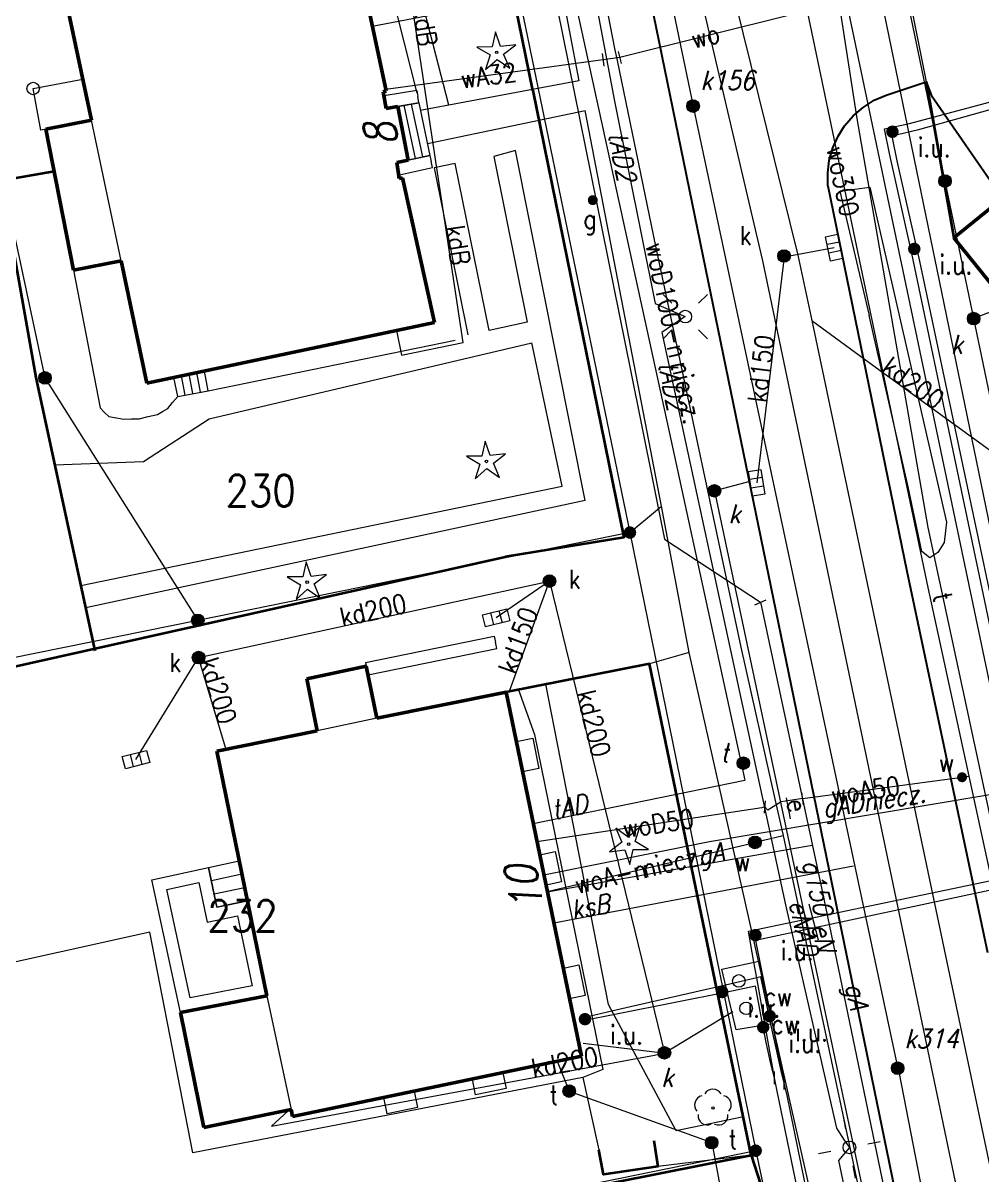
# Model space of a CAD drawing. Header units: metres. Extents: x 6548154 to 6548408, y 5572968 to 5573189.
# Drawn here: x 6548202.41 to 6548240.55, y 5573011.39 to 5573057.2 of the extents above; entities that cross this region are included whole.
import ezdxf
from ezdxf.enums import TextEntityAlignment as Align

# ---------------------------------------------------------------- set-up
doc = ezdxf.new("R2010")
doc.units = ezdxf.units.M
doc.header["$MEASUREMENT"] = 0
for name, color, linetype, lineweight in [('346-Wiata  taras odkryty na podporach - obrys', 7, 'Continuous', 15), ('346-Wiata słupy symb.', 7, 'Continuous', 15), ('BUIB - Inna budowla', 7, 'Continuous', 15), ('BUUD - Ściana oporowa - symbol', 7, 'Continuous', 15), ('EGBADR_O - Numer porządkowy', 7, 'Continuous', 15), ('EGBB01 - Budynek', 7, 'Continuous', 15), ('EGBC - Część budynku wyodrębniona ze względu na liczbę kondygnacji naziemnych', 7, 'Continuous', 15), ('EGBC - Część kondygnacji podziemnej budynku która nie zawiera się w obrysie części naziemnej', 7, 'Continuous', 15), ('EGBD - Działka ewidencyjna', 7, 'Continuous', 15), ('EGBD_O - Działka ewidencyjna', 7, 'Continuous', 15), ('EGBP04 - Punkt graniczny niestabilizowany dokładny', 7, 'Continuous', 15), ('EGBP04 - Punkt graniczny stabilizowany trwale dokładny', 7, 'Continuous', 15), ('EGBS - Schody', 7, 'Continuous', 15), ('EGBT - Taras', 7, 'Continuous', 15), ('KTCR - Chodnik', 7, 'Continuous', 15), ('KTJZ - Jezdnia', 7, 'Continuous', 15), ('KTKR - Krawężnik', 7, 'Continuous', 15), ('KTOK - Brama', 7, 'Continuous', 15), ('KTOK - Ogrodzenie trwałe', 7, 'Continuous', 15), ('OBOP01 - Drzewo iglaste', 7, 'Continuous', 15), ('OBOP02 - Drzewo liściaste', 7, 'Continuous', 15), ('SUBP02_C - Komora podziemna - przewód ciepłowniczy', 7, 'Continuous', 15), ('SUPC - Przewód ciepłowniczy', 7, 'Continuous', 15), ('SUPE - Przewód elektroenergetyczny', 7, 'Continuous', 15), ('SUPE_O - Przewód elektroenergetyczny - opis', 7, 'Continuous', 15), ('SUPG - Przewód gazowy', 7, 'Continuous', 15), ('SUPG_O - Przewód gazowy - opis', 7, 'Continuous', 15), ('SUPK - Przewód kanalizacyjny', 7, 'Continuous', 15), ('SUPK_O - Przewód kanalizacyjny - opis', 7, 'Continuous', 15), ('SUPT - Przewód telekomunikacyjny', 7, 'Continuous', 15), ('SUPT_O - Przewód telekomunikacyjny - opis', 7, 'Continuous', 15), ('SUPW - Przewód wodociągowy', 7, 'Continuous', 15), ('SUPW_O - Przewód wodociągowy - opis', 7, 'Continuous', 15), ('SUSM01 - Latarnia', 7, 'Continuous', 15), ('SUSM04_E - Słup', 7, 'Continuous', 15), ('SUUS05 - Kratka ściekowa', 7, 'Continuous', 15), ('SUUS15_C - Studzienka - przewód ciepłowniczy', 7, 'Continuous', 15), ('SUUS15_C - Studzienka okrągła - przewód ciepłowniczy', 7, 'Continuous', 15), ('SUUS22_K - Właz - opis', 7, 'Continuous', 15), ('SUUS22_K - Właz okrągły', 7, 'Continuous', 15), ('SUUS22_T - Właz - opis', 7, 'Continuous', 15), ('SUUS22_T - Właz okrągły', 7, 'Continuous', 15), ('SUUS22_W - Właz - opis', 7, 'Continuous', 15), ('SUUS22_W - Właz okrągły', 7, 'Continuous', 15), ('SUUS25_G - Zasuwa lub zawór', 7, 'Continuous', 15), ('SUUS25_G - Zasuwa lub zawór - opis', 7, 'Continuous', 15), ('SUUS25_W - Zasuwa lub zawór', 7, 'Continuous', 15), ('SUUS25_W - Zasuwa lub zawór - opis', 7, 'Continuous', 15), ('SUUS31 - Inne urządzenie techniczne - opis', 7, 'Continuous', 15), ('SUUS31 - Inne urządzenie techniczne - symbol', 7, 'Continuous', 15), ('SUXC - Punkt zmiany cech lub źródła danych o położeniu przewodu', 7, 'Continuous', 15), ('SUXG - Punkt zmiany cech lub źródła danych o położeniu przewodu', 7, 'Continuous', 15), ('SUXW - Punkt zmiany cech lub źródła danych o położeniu przewodu', 7, 'Continuous', 15)]:
    doc.layers.add(name, color=color, linetype=linetype, lineweight=lineweight)
doc.styles.get("Standard").update_dxf_attribs({"font": 'txt.shx', "width": 0.75})

# ---------------------------------------------------------------- blocks, each defined once
blk = doc.blocks.new('311')
at = {"color": 0, "linetype": 'Continuous', "lineweight": 15}
blk.add_circle((0, 0), 0.25, dxfattribs=at)
blk = doc.blocks.new('EGBP04_03')
at = {"layer": 'EGBP04 - Punkt graniczny niestabilizowany dokładny', "linetype": 'Continuous', "lineweight": 15}
h = blk.add_hatch(color=7, dxfattribs=at)
edge = h.paths.add_edge_path()
edge.add_arc((0, 0), 0.5, 0, 360)
h = blk.add_hatch(color=96, dxfattribs=at)
edge = h.paths.add_edge_path()
edge.add_arc((0, 0), 0.09, 0, 360)
blk = doc.blocks.new('EGBP04_02')
at = {"layer": 'EGBP04 - Punkt graniczny stabilizowany trwale dokładny', "linetype": 'Continuous', "lineweight": 18}
h = blk.add_hatch(color=7, dxfattribs=at)
edge = h.paths.add_edge_path()
edge.add_arc((0, 0), 0.5, 0, 360)
at = {"layer": 'EGBP04 - Punkt graniczny stabilizowany trwale dokładny', "color": 96, "linetype": 'Continuous', "lineweight": 18}
blk.add_circle((0, 0), 0.5, dxfattribs=at)
blk = doc.blocks.new('OBOP02_01')
at = {"layer": 'OBOP02 - Drzewo liściaste', "color": 96, "linetype": 'Continuous', "lineweight": 18}
blk.add_circle((0, 0), 0.1, dxfattribs=at)
for centre, start, end in [((-0.713292, 0.231763), 102.14713, 221.85287), ((0, 0.75), 30.14713, 149.85287), ((0.713292, 0.231763), 318.14713, 77.85287), ((-0.440839, -0.606763), 174.14713, 293.85287), ((0.440839, -0.606763), 246.14713, 5.85287)]:
    blk.add_arc(centre, 0.75, start, end, dxfattribs=at)
blk = doc.blocks.new('SUSM01')
at = {"layer": 'SUSM01 - Latarnia', "color": 7, "linetype": 'Continuous', "lineweight": 18}
for p, q in [((-1.767767, 1.767767), (-1.06066, 1.06066)), ((1.06066, 1.06066), (1.767767, 1.767767)), ((-1.767767, -1.767767), (-1.06066, -1.06066)), ((1.06066, -1.06066), (1.767767, -1.767767))]:
    blk.add_line(p, q, dxfattribs=at)
blk.add_circle((0, 0), 0.5, dxfattribs=at)
blk = doc.blocks.new('SUSM04_E')
at = {"layer": 'SUSM04_E - Słup', "color": 7, "linetype": 'Continuous', "lineweight": 18}
blk.add_circle((0, 0), 0.5, dxfattribs=at)
blk = doc.blocks.new('OBOP01_01')
at = {"layer": 'OBOP01 - Drzewo iglaste', "color": 96, "linetype": 'Continuous', "lineweight": 18, "flags": 128}
blk.add_lwpolyline([(0.884136, 1.380501), (-0.030797, 0.563971), (-1.031722, 1.272469), (-0.550182, 0.144665), (-1.525693, -0.598437), (-0.307362, -0.458824), (0.088436, -1.619499), (0.354882, -0.422491), (1.581168, -0.415753), (0.525277, 0.207879), (0.884136, 1.380501)], close=True, dxfattribs=at)
at = {"layer": 'OBOP01 - Drzewo iglaste', "color": 96, "linetype": 'Continuous', "lineweight": 18}
blk.add_circle((0, 0), 0.1, dxfattribs=at)
blk = doc.blocks.new('SUUS05')
at = {"layer": 'SUUS05 - Kratka ściekowa', "color": 7, "linetype": 'Continuous', "lineweight": 18, "flags": 128}
blk.add_lwpolyline([(1, 0.5), (1, -0.5), (-1, -0.5), (-1, 0.5), (1, 0.5)], close=True, dxfattribs=at)
for points in [[(-0.35, 0.5), (-0.35, -0.5)], [(0.35, 0.5), (0.35, -0.5)]]:
    blk.add_lwpolyline(points, dxfattribs=at)
blk = doc.blocks.new('SUUS22_01')
at = {"layer": 'SUUS22_K - Właz okrągły', "linetype": 'Continuous', "lineweight": 18}
h = blk.add_hatch(color=7, dxfattribs=at)
edge = h.paths.add_edge_path()
edge.add_arc((0, 0), 0.5, 0, 360)
at = {"layer": 'SUUS22_K - Właz okrągły', "color": 7, "linetype": 'Continuous', "lineweight": 18}
blk.add_circle((0, 0), 0.5, dxfattribs=at)
blk = doc.blocks.new('SUUS22_01_1')
at = {"layer": 'SUUS22_W - Właz okrągły', "linetype": 'Continuous', "lineweight": 18}
h = blk.add_hatch(color=7, dxfattribs=at)
edge = h.paths.add_edge_path()
edge.add_arc((0, 0), 0.5, 0, 360)
at = {"layer": 'SUUS22_W - Właz okrągły', "color": 7, "linetype": 'Continuous', "lineweight": 18}
blk.add_circle((0, 0), 0.5, dxfattribs=at)
blk = doc.blocks.new('SUUS25')
at = {"layer": 'SUUS25_W - Zasuwa lub zawór', "linetype": 'Continuous', "lineweight": 15}
h = blk.add_hatch(color=7, dxfattribs=at)
edge = h.paths.add_edge_path()
edge.add_arc((0, 0), 0.4, 0, 360)
blk = doc.blocks.new('SUXX_01_1')
at = {"layer": 'SUXG - Punkt zmiany cech lub źródła danych o położeniu przewodu', "color": 7, "linetype": 'Continuous', "lineweight": 18}
blk.add_line((0, -0.5), (0, 0.5), dxfattribs=at)
blk = doc.blocks.new('SUXX_01_2')
at = {"layer": 'SUXW - Punkt zmiany cech lub źródła danych o położeniu przewodu', "color": 7, "linetype": 'Continuous', "lineweight": 18}
blk.add_line((0, -0.5), (0, 0.5), dxfattribs=at)
blk = doc.blocks.new('SUXX_01_3')
at = {"layer": 'SUXC - Punkt zmiany cech lub źródła danych o położeniu przewodu', "color": 7, "linetype": 'Continuous', "lineweight": 18}
blk.add_line((0, -0.5), (0, 0.5), dxfattribs=at)
blk = doc.blocks.new('SUUS25_1')
at = {"layer": 'SUUS25_G - Zasuwa lub zawór', "linetype": 'Continuous', "lineweight": 15}
h = blk.add_hatch(color=7, dxfattribs=at)
edge = h.paths.add_edge_path()
edge.add_arc((0, 0), 0.4, 0, 360)
blk = doc.blocks.new('SUUS22_01_2')
at = {"layer": 'SUUS22_T - Właz okrągły', "linetype": 'Continuous', "lineweight": 18}
h = blk.add_hatch(color=7, dxfattribs=at)
edge = h.paths.add_edge_path()
edge.add_arc((0, 0), 0.5, 0, 360)
at = {"layer": 'SUUS22_T - Właz okrągły', "color": 7, "linetype": 'Continuous', "lineweight": 18}
blk.add_circle((0, 0), 0.5, dxfattribs=at)
blk = doc.blocks.new('SUUS15_02')
at = {"layer": 'SUUS15_C - Studzienka okrągła - przewód ciepłowniczy', "color": 212, "linetype": 'Continuous', "lineweight": 18}
blk.add_circle((0, 0), 0.5, dxfattribs=at)
blk = doc.blocks.new('SUUS31')
at = {"layer": 'SUUS31 - Inne urządzenie techniczne - symbol', "linetype": 'Continuous', "lineweight": 15}
h = blk.add_hatch(color=7, dxfattribs=at)
edge = h.paths.add_edge_path()
edge.add_arc((0, 0), 0.5, 0, 360)

msp = doc.modelspace()

# ---------------------------------------------------------------- linework, layer by layer
at = {"layer": '346-Wiata  taras odkryty na podporach - obrys', "color": 7, "linetype": 'Continuous', "lineweight": 18, "flags": 128}
msp.add_lwpolyline([(6548205.13, 5573053.34), (6548203.12, 5573052.94), (6548202.81, 5573054.6), (6548204.79, 5573054.97), (6548205.13, 5573053.34)], close=True, dxfattribs=at)
at = {"layer": 'BUIB - Inna budowla', "color": 7, "linetype": 'Continuous', "lineweight": 18, "flags": 128}
for points in [[(6548222.03, 5573028.63), (6548222.68, 5573028.77), (6548222.93, 5573027.56), (6548222.28, 5573027.42), (6548222.03, 5573028.63)], [(6548222.96, 5573024.13), (6548223.58, 5573024.26), (6548223.83, 5573023.05), (6548223.21, 5573022.92), (6548222.96, 5573024.13)], [(6548223.9, 5573019.62), (6548224.52, 5573019.75), (6548224.77, 5573018.53), (6548224.15, 5573018.4), (6548223.9, 5573019.62)], [(6548221.49, 5573015.46), (6548221.62, 5573014.83), (6548220.41, 5573014.58), (6548220.28, 5573015.21), (6548221.49, 5573015.46)], [(6548217.97, 5573014.73), (6548218.1, 5573014.08), (6548216.89, 5573013.83), (6548216.76, 5573014.48), (6548217.97, 5573014.73)]]:
    msp.add_lwpolyline(points, close=True, dxfattribs=at)
at = {"layer": 'BUUD - Ściana oporowa - symbol', "color": 0, "lineweight": 18}
for p, q in [((6548218.067, 5573054.523), (6548216.767, 5573054.303)), ((6548218.067, 5573054.523), (6548218.108, 5573054.276)), ((6548216.767, 5573054.303), (6548216.808, 5573054.056)), ((6548218.698, 5573051.452), (6548218.644, 5573051.696)), ((6548217.388, 5573051.162), (6548217.334, 5573051.406)), ((6548217.388, 5573051.162), (6548218.698, 5573051.452)), ((6548221.25, 5573032.335), (6548221.2, 5573032.58)), ((6548216.13, 5573031.285), (6548221.25, 5573032.335)), ((6548216.13, 5573031.285), (6548216.08, 5573031.53))]:
    msp.add_line(p, q, dxfattribs=at)
at = {"layer": 'BUUD - Ściana oporowa - symbol', "color": 0, "linetype": 'Continuous', "lineweight": 18}
for p, q in [((6548216.85, 5573053.81), (6548216.808, 5573054.056)), ((6548218.15, 5573054.03), (6548216.85, 5573053.81)), ((6548218.15, 5573054.03), (6548218.108, 5573054.276)), ((6548217.28, 5573051.65), (6548218.59, 5573051.94)), ((6548217.28, 5573051.65), (6548217.334, 5573051.406)), ((6548218.59, 5573051.94), (6548218.644, 5573051.696)), ((6548216.03, 5573031.775), (6548221.15, 5573032.825)), ((6548221.15, 5573032.825), (6548221.2, 5573032.58)), ((6548216.03, 5573031.775), (6548216.08, 5573031.53))]:
    msp.add_line(p, q, dxfattribs=at)
at = {"layer": 'EGBB01 - Budynek', "color": 7, "linetype": 'Continuous', "lineweight": 50, "flags": 128}
for points in [[(6548215.63, 5573060.25), (6548216.85, 5573054.5)], [(6548205.13, 5573053.34), (6548204.18, 5573057.84)], [(6548249.84, 5573057.09), (6548239.43, 5573048.66)], [(6548216.85, 5573054.5), (6548216.73, 5573054.47)], [(6548216.73, 5573054.47), (6548216.85, 5573053.81)], [(6548216.85, 5573053.81), (6548217.31, 5573053.89)], [(6548217.31, 5573053.89), (6548217.73, 5573051.75)], [(6548203.32, 5573052.98), (6548205.13, 5573053.34)], [(6548204.41, 5573047.38), (6548203.32, 5573052.98)], [(6548217.73, 5573051.75), (6548217.28, 5573051.65)], [(6548217.28, 5573051.65), (6548217.37, 5573051.02)], [(6548217.37, 5573051.02), (6548217.5, 5573051.05)], [(6548217.5, 5573051.05), (6548218.78, 5573045.29)], [(6548239.43, 5573048.66), (6548245.44, 5573041.23)], [(6548206.31, 5573047.74), (6548204.41, 5573047.38)], [(6548207.33, 5573042.88), (6548206.31, 5573047.74)], [(6548218.78, 5573045.29), (6548207.33, 5573042.88)], [(6548213.69, 5573031.13), (6548216.05, 5573031.63)], [(6548216.05, 5573031.63), (6548216.48, 5573029.56)], [(6548214.11, 5573029.06), (6548213.69, 5573031.13)], [(6548216.48, 5573029.56), (6548221.62, 5573030.59)], [(6548221.62, 5573030.59), (6548224.62, 5573016.12)], [(6548210.11, 5573028.25), (6548214.11, 5573029.06)], [(6548212.11, 5573018.52), (6548210.11, 5573028.25)], [(6548208.67, 5573017.86), (6548212.11, 5573018.52)], [(6548209.6, 5573013.28), (6548208.67, 5573017.86)], [(6548224.62, 5573016.12), (6548213.13, 5573013.72)], [(6548213.07, 5573014), (6548209.6, 5573013.28)], [(6548213.13, 5573013.72), (6548213.07, 5573014)]]:
    msp.add_lwpolyline(points, dxfattribs=at)
at = {"layer": 'EGBC - Część budynku wyodrębniona ze względu na liczbę kondygnacji naziemnych', "color": 7, "linetype": 'Continuous', "lineweight": 18, "flags": 128}
msp.add_lwpolyline([(6548206.31, 5573047.74), (6548205.13, 5573053.34)], dxfattribs=at)
at = {"layer": 'EGBC - Część kondygnacji podziemnej budynku która nie zawiera się w obrysie części naziemnej', "color": 7, "linetype": 'Continuous', "lineweight": 18, "flags": 128}
for points in [[(6548216.48, 5573029.56), (6548214.11, 5573029.06), (6548213.69, 5573031.13), (6548216.05, 5573031.63), (6548216.48, 5573029.56)], [(6548213.07, 5573014), (6548209.6, 5573013.28), (6548208.67, 5573017.86), (6548212.11, 5573018.52), (6548213.07, 5573014)]]:
    msp.add_lwpolyline(points, close=True, dxfattribs=at)
at = {"layer": 'EGBD - Działka ewidencyjna', "color": 96, "linetype": 'Continuous', "lineweight": 18, "flags": 128}
for points in [[(6548232.98, 5573080.27), (6548239.08, 5573050.92)], [(6548220.48, 5573066.28), (6548226.55, 5573036.94)], [(6548201.36, 5573051.97), (6548203.28, 5573043.09)], [(6548239.08, 5573050.92), (6548240.22, 5573045.45)], [(6548241.43, 5573045.92), (6548240.22, 5573045.45)], [(6548240.22, 5573045.45), (6548244.83, 5573023.35)], [(6548203.28, 5573043.09), (6548209.36, 5573033.45)], [(6548226.55, 5573036.94), (6548209.36, 5573033.45)], [(6548226.55, 5573036.94), (6548231.55, 5573012.36)], [(6548209.36, 5573033.45), (6548191.27, 5573029.78)], [(6548231.55, 5573012.36), (6548209.64, 5573007.89)], [(6548231.55, 5573012.36), (6548236.882, 5572987.007)]]:
    msp.add_lwpolyline(points, dxfattribs=at)
at = {"layer": 'EGBS - Schody', "color": 7, "linetype": 'Continuous', "lineweight": 18}
for p, q in [((6548217.31, 5573053.89), (6548218.15, 5573054.03)), ((6548217.56, 5573053.93), (6548218.01, 5573051.81)), ((6548217.85, 5573053.98), (6548218.3, 5573051.88)), ((6548218.15, 5573054.03), (6548218.59, 5573051.94)), ((6548218.59, 5573051.94), (6548217.73, 5573051.75)), ((6548206.3, 5573047.74), (6548204.41, 5573047.38)), ((6548207.33, 5573042.88), (6548206.3, 5573047.74)), ((6548204.41, 5573047.38), (6548205.48, 5573041.9)), ((6548209.62, 5573043.36), (6548207.33, 5573042.88)), ((6548208.56, 5573042.35), (6548208.41, 5573043.11)), ((6548208.86, 5573042.4), (6548208.71, 5573043.17)), ((6548209.16, 5573042.47), (6548209.01, 5573043.24)), ((6548209.47, 5573042.52), (6548209.32, 5573043.3)), ((6548209.77, 5573042.58), (6548209.62, 5573043.36)), ((6548208.56, 5573042.35), (6548209.77, 5573042.58)), ((6548208.16, 5573041.87), (6548208.35, 5573042.11)), ((6548208.35, 5573042.11), (6548208.56, 5573042.35)), ((6548205.48, 5573041.9), (6548205.65, 5573041.72)), ((6548205.65, 5573041.72), (6548205.82, 5573041.55)), ((6548207.39, 5573041.55), (6548207.76, 5573041.64)), ((6548207.76, 5573041.64), (6548207.96, 5573041.76)), ((6548207.96, 5573041.76), (6548208.16, 5573041.87)), ((6548205.82, 5573041.55), (6548206.12, 5573041.5)), ((6548206.12, 5573041.5), (6548206.42, 5573041.45)), ((6548206.42, 5573041.45), (6548206.72, 5573041.46)), ((6548206.72, 5573041.46), (6548207.02, 5573041.46)), ((6548207.02, 5573041.46), (6548207.39, 5573041.55)), ((6548209.79, 5573023.62), (6548211.01, 5573023.89)), ((6548211.01, 5573023.89), (6548211.33, 5573022.29)), ((6548210.12, 5573022.04), (6548209.79, 5573023.62)), ((6548209.9, 5573023.11), (6548211.11, 5573023.37)), ((6548210.01, 5573022.57), (6548211.22, 5573022.83)), ((6548211.33, 5573022.29), (6548210.12, 5573022.04))]:
    msp.add_line(p, q, dxfattribs=at)
at = {"layer": 'EGBT - Taras', "color": 0, "lineweight": 18}
for p, q in [((6548207.53, 5573023.13), (6548209.79, 5573023.62)), ((6548209.79, 5573023.62), (6548210.12, 5573022.04)), ((6548208.67, 5573017.86), (6548207.53, 5573023.13)), ((6548208.124, 5573022.747), (6548209.404, 5573023.025)), ((6548209.404, 5573023.025), (6548209.733, 5573021.449)), ((6548209.055, 5573018.443), (6548208.124, 5573022.747)), ((6548210.12, 5573022.04), (6548211.33, 5573022.29)), ((6548211.33, 5573022.29), (6548212.11, 5573018.52)), ((6548209.733, 5573021.449), (6548210.942, 5573021.699)), ((6548210.942, 5573021.699), (6548211.518, 5573018.915)), ((6548211.518, 5573018.915), (6548209.055, 5573018.443)), ((6548212.11, 5573018.52), (6548208.67, 5573017.86))]:
    msp.add_line(p, q, dxfattribs=at)
at = {"layer": 'KTCR - Chodnik', "color": 7, "linetype": 'Continuous', "lineweight": 18, "flags": 128}
for points in [[(6548221.02, 5573062.72), (6548222.98, 5573062.98), (6548224.52, 5573054.9)], [(6548219.34, 5573053.93), (6548217.6, 5573060.72), (6548216.54, 5573060.45), (6548218.07, 5573054.42)], [(6548224.52, 5573054.9), (6548219.34, 5573053.93), (6548218.21, 5573053.72)], [(6548218.49, 5573052.41), (6548219.51, 5573052.62), (6548224.77, 5573053.73)], [(6548226.3, 5573036.75), (6548227.81, 5573037.99), (6548224.77, 5573053.73)], [(6548234.9, 5573050.52), (6548236.09, 5573050.68), (6548239.14, 5573037.36), (6548239.05, 5573036.55), (6548238.79, 5573036.15), (6548238.48, 5573035.93), (6548238.16, 5573036.19), (6548237.61, 5573038.76), (6548236.06, 5573045.57)], [(6548234.9, 5573050.52), (6548236.06, 5573045.57)], [(6548203.66, 5573039.64), (6548207.2, 5573039.76), (6548209.81, 5573041.46), (6548222.64, 5573044.48)], [(6548209.77, 5573042.58), (6548219.6, 5573044.59)], [(6548204.71, 5573034.83), (6548223.85, 5573038.78)], [(6548224.77, 5573038.22), (6548204.9, 5573033.95)], [(6548233.65, 5573011.06), (6548228.9, 5573032.17), (6548227.33, 5573031.72)]]:
    msp.add_lwpolyline(points, dxfattribs=at)
at = {"layer": 'KTJZ - Jezdnia', "color": 7, "linetype": 'Continuous', "lineweight": 18, "flags": 128}
for points in [[(6548237.54, 5573058.86), (6548238.33, 5573054.87), (6548239.43, 5573048.66), (6548280.59, 5573082.37)], [(6548224.77, 5573038.22), (6548221.99, 5573052.14), (6548221.13, 5573051.9), (6548222.46, 5573045.31), (6548220.95, 5573044.97), (6548219.59, 5573051.62), (6548218.76, 5573051.45), (6548220.1, 5573044.8)], [(6548223.85, 5573038.78), (6548222.64, 5573044.48)], [(6548228.9, 5573032.17), (6548227.81, 5573037.99)], [(6548222.12, 5573030.69), (6548222.75, 5573028.91), (6548225.47, 5573015.59), (6548224.68, 5573015.27), (6548225.31, 5573012.39)], [(6548231.06, 5573013.7), (6548228.39, 5573013.15), (6548225.7, 5573018.17), (6548223.2, 5573030.91)], [(6548224.68, 5573015.27), (6548209.16, 5573012.28), (6548207.45, 5573021.05), (6548196.5, 5573018.62), (6548195.28, 5573024.42), (6548193.79, 5573024.1), (6548192.68, 5573029.37)], [(6548231.37, 5573012.18), (6548227.66, 5573011.73)]]:
    msp.add_lwpolyline(points, dxfattribs=at)
at = {"layer": 'KTKR - Krawężnik', "color": 7, "linetype": 'Continuous', "lineweight": 25, "flags": 128}
for points in [[(6548209.801, 5573144.595), (6548212.23, 5573132.49), (6548213.21, 5573127.64), (6548215.7, 5573115.35), (6548217.46, 5573105.8), (6548223.02, 5573079.32), (6548229.56, 5573047.43), (6548235.45, 5573018.72), (6548241.592, 5572988.841)], [(6548234.42, 5573050.73), (6548234.42, 5573051.24), (6548234.48, 5573051.74), (6548234.62, 5573052.24), (6548234.83, 5573052.7), (6548235.09, 5573053.12), (6548235.43, 5573053.51), (6548235.82, 5573053.85), (6548236.26, 5573054.13), (6548236.74, 5573054.33), (6548238.33, 5573054.87), (6548238.54, 5573054.31)], [(6548241.37, 5573050.22), (6548238.54, 5573054.31)], [(6548234.42, 5573050.73), (6548237.56, 5573035.4), (6548240.77, 5573020.24)]]:
    msp.add_lwpolyline(points, dxfattribs=at)
at = {"layer": 'KTOK - Brama', "color": 7, "linetype": 'Continuous', "lineweight": 18, "flags": 128}
msp.add_lwpolyline([(6548237.54, 5573058.86), (6548238.33, 5573054.87)], dxfattribs=at)
at = {"layer": 'KTOK - Ogrodzenie trwałe', "color": 7, "linetype": 'Continuous', "lineweight": 35, "flags": 128}
for points in [[(6548222.68, 5573054.52), (6548221.02, 5573062.72), (6548220.46, 5573065.46)], [(6548238.33, 5573054.87), (6548239.43, 5573048.66)], [(6548222.68, 5573054.52), (6548226.3, 5573036.75), (6548221.58, 5573035.97)], [(6548201.38, 5573051.75), (6548202.92, 5573043.11)], [(6548201.52, 5573050.94), (6548203.65, 5573051.31)], [(6548202.92, 5573043.11), (6548205.26, 5573032.24)], [(6548190.49, 5573029.03), (6548221.58, 5573035.97)], [(6548231.37, 5573012.18), (6548227.33, 5573031.72), (6548221.62, 5573030.59)], [(6548227.5, 5573012.77), (6548227.66, 5573011.73), (6548225.5, 5573011.41), (6548225.31, 5573012.39)], [(6548205.73, 5573007.09), (6548231.37, 5573012.18)], [(6548231.37, 5573012.18), (6548231.87, 5573010.62)]]:
    msp.add_lwpolyline(points, dxfattribs=at)
at = {"layer": 'SUBP02_C - Komora podziemna - przewód ciepłowniczy', "color": 212, "linetype": 'Continuous', "lineweight": 18, "flags": 128}
msp.add_lwpolyline([(6548231.67, 5573019.9), (6548232.21, 5573017.4), (6548230.77, 5573017.16), (6548230.2, 5573019.58), (6548231.67, 5573019.9)], close=True, dxfattribs=at)
at = {"layer": 'SUPC - Przewód ciepłowniczy', "color": 212, "linetype": 'Continuous', "lineweight": 18, "flags": 128}
for points in [[(6548231.48, 5573019.86), (6548231.26, 5573021.09), (6548241.49, 5573023.23), (6548242.09, 5573023.39), (6548242.91, 5573023.56), (6548239.52, 5573039.63), (6548237.76, 5573048.04), (6548236.87, 5573052.02), (6548236.68, 5573052.99), (6548237.67, 5573053.21), (6548241.49, 5573054.23), (6548242.42, 5573054.56), (6548242.15, 5573055.52), (6548240.05, 5573063.83)], [(6548240.38, 5573063.59), (6548242.47, 5573055.27), (6548242.73, 5573054.33), (6548241.77, 5573054), (6548237.97, 5573052.94), (6548236.97, 5573052.7), (6548237.16, 5573051.72), (6548238.07, 5573047.73), (6548239.78, 5573039.65), (6548243.25, 5573023.26), (6548242.41, 5573023.07), (6548241.95, 5573022.95), (6548231.54, 5573020.72), (6548232.69, 5573015.04)], [(6548231.93, 5573017.35), (6548231.59, 5573019.23), (6548231.48, 5573019.86)], [(6548231.93, 5573017.35), (6548231.59, 5573019.23), (6548231.48, 5573019.86)], [(6548232.09, 5573017.72), (6548231.76, 5573019.27), (6548231.59, 5573019.23), (6548230.35, 5573018.94)], [(6548232.09, 5573017.72), (6548231.76, 5573019.27), (6548231.59, 5573019.23), (6548230.35, 5573018.94)], [(6548230.35, 5573018.94), (6548226.11, 5573017.97), (6548224.53, 5573017.6), (6548224.51, 5573017.59)], [(6548230.41, 5573018.67), (6548226.14, 5573017.81), (6548224.54, 5573017.5)], [(6548231.84, 5573017.34), (6548231.54, 5573018.9), (6548230.41, 5573018.67)], [(6548231.84, 5573017.34), (6548231.54, 5573018.9), (6548230.41, 5573018.67)], [(6548231.85, 5573017.28), (6548231.84, 5573017.34)], [(6548232.3, 5573015.26), (6548231.93, 5573017.35)], [(6548232.15, 5573017.39), (6548232.09, 5573017.72)], [(6548232.15, 5573017.39), (6548232.09, 5573017.72)], [(6548238.33, 5572987.571), (6548236.76, 5572995.18), (6548232.8, 5573014.55), (6548232.69, 5573015.04), (6548232.56, 5573015.54), (6548232.23, 5573017.03), (6548232.15, 5573017.39)], [(6548238.044, 5572987.46), (6548236.46, 5572995.11), (6548232.41, 5573014.73), (6548232.3, 5573015.26), (6548232.17, 5573015.76), (6548231.97, 5573016.66), (6548231.85, 5573017.28)]]:
    msp.add_lwpolyline(points, dxfattribs=at)
at = {"layer": 'SUPE - Przewód elektroenergetyczny', "color": 1, "linetype": 'Continuous', "lineweight": 18, "flags": 128}
for points in [[(6548224.52, 5573061.62), (6548225.94, 5573054.09), (6548227.55, 5573046.05), (6548228.43, 5573045.67), (6548228.75, 5573045.53), (6548228.46, 5573045.33), (6548227.82, 5573044.89), (6548232.74, 5573022.14), (6548234.76, 5573013.25), (6548235.07, 5573012.78), (6548235.28, 5573012.49), (6548235.06, 5573012.22), (6548234.85, 5573011.97), (6548238.28, 5572995.63), (6548239.883, 5572988.176)], [(6548232.76, 5573026.39), (6548232.92, 5573025.56)], [(6548233.41, 5573022.07), (6548233.74, 5573020.78)]]:
    msp.add_lwpolyline(points, dxfattribs=at)
at = {"layer": 'SUPG - Przewód gazowy', "color": 52, "linetype": 'Continuous', "lineweight": 18, "flags": 128}
for points in [[(6548250.18, 5572992.184), (6548249.95, 5572993.28), (6548247.13, 5573006.38), (6548243, 5573026.87), (6548235.48, 5573063.37), (6548231.88, 5573080.58), (6548229.14, 5573093.7), (6548222.02, 5573126.56), (6548221.17, 5573130.45), (6548217.645, 5573147.421)], [(6548205.756, 5573143.138), (6548205.87, 5573142.55), (6548205.93, 5573142.2), (6548206, 5573141.86), (6548206.57, 5573138.8), (6548208.82, 5573127.82), (6548211.47, 5573114.86), (6548213.54, 5573104.39), (6548216.19, 5573091.52), (6548216.33, 5573090.84), (6548216.7, 5573089.04), (6548220.74, 5573071.06), (6548221.05, 5573070.18), (6548222.77, 5573062.21), (6548226.57, 5573043.4), (6548227.92, 5573036.68), (6548231.74, 5573034.17)], [(6548231.74, 5573034.17), (6548234.26, 5573022.38), (6548237.3, 5573007.75), (6548238.97, 5572999.61)], [(6548243, 5573026.87), (6548229.72, 5573024.64), (6548223.13, 5573023.32)], [(6548223.26, 5573022.66), (6548224.46, 5573022.87), (6548231.97, 5573024.19), (6548233.8, 5573024.51)], [(6548233.66, 5573022.18), (6548234.03, 5573020.74)]]:
    msp.add_lwpolyline(points, dxfattribs=at)
at = {"layer": 'SUPK - Przewód kanalizacyjny', "color": 36, "linetype": 'Continuous', "lineweight": 18, "flags": 128}
for points in [[(6548212.674, 5573145.63), (6548218.66, 5573116.79), (6548224.93, 5573086.31), (6548230.41, 5573059.35), (6548233.23, 5573047.97), (6548233.78, 5573045.37), (6548245.37, 5572990.312)], [(6548243.966, 5572989.765), (6548231.84, 5573047.74), (6548227.96, 5573064.27), (6548225.66, 5573075.08), (6548219.34, 5573106.15), (6548213.24, 5573135.95), (6548211.372, 5573145.161)], [(6548216.82, 5573112.57), (6548229.06, 5573053.9)], [(6548217.26, 5573044.97), (6548217.46, 5573043.99), (6548219.92, 5573044.5), (6548217.22, 5573062.34)], [(6548227.93, 5573059.29), (6548216.29, 5573057.07)], [(6548229.06, 5573053.9), (6548229.19, 5573053.26), (6548237.18, 5573015.75), (6548237.24, 5573015.49), (6548241.18, 5572995.25), (6548241.21, 5572995.09)], [(6548232.68, 5573047.9), (6548234.67, 5573048.27)], [(6548232.68, 5573047.9), (6548231.59, 5573038.92)], [(6548233.78, 5573045.37), (6548236.06, 5573043.71), (6548242.35, 5573039.14)], [(6548229.91, 5573038.6), (6548230.29, 5573038.71), (6548231.33, 5573038.99)], [(6548229.91, 5573038.6), (6548229.99, 5573038.22), (6548236.6, 5573007.09)], [(6548206.9, 5573027.91), (6548209.39, 5573031.97), (6548223.35, 5573035.01)], [(6548223.35, 5573035.01), (6548221.23, 5573033.55)], [(6548221.77, 5573030.68), (6548223.35, 5573035.01)], [(6548223.35, 5573035.01), (6548227.92, 5573016.25)], [(6548210.48, 5573028.36), (6548209.39, 5573031.97)], [(6548235.44, 5573023.67), (6548223.52, 5573021.41)], [(6548227.92, 5573016.25), (6548228.26, 5573016.45), (6548230.64, 5573017.89)], [(6548224.69, 5573016.64), (6548227.53, 5573016.29), (6548227.92, 5573016.25)], [(6548212.95, 5573013.94), (6548212.29, 5573013.33), (6548227.53, 5573016.16), (6548227.92, 5573016.25)]]:
    msp.add_lwpolyline(points, dxfattribs=at)
at = {"layer": 'SUPT - Przewód telekomunikacyjny', "color": 30, "linetype": 'Continuous', "lineweight": 18, "flags": 128}
for points in [[(6548227.82, 5573128.64), (6548231.41, 5573112.16), (6548236.77, 5573085.05), (6548238.39, 5573077.13), (6548239.89, 5573069.77), (6548240.58, 5573067.28), (6548236.83, 5573066.77), (6548233.31, 5573066.17), (6548234.57, 5573059.92), (6548235.57, 5573053.41), (6548238.4, 5573037.14), (6548245.82, 5573002.57), (6548246.44, 5573000.45)], [(6548214.12, 5573106.06), (6548214.29, 5573105.34), (6548217.4, 5573091.51), (6548222.79, 5573065.28), (6548228.18, 5573040.64), (6548231.12, 5573027.09)], [(6548222.7, 5573025.37), (6548231.12, 5573027.09)], [(6548223.66, 5573015.92), (6548224.13, 5573014.73), (6548229.8, 5573012.68), (6548230.96, 5573006.49), (6548233.8, 5572994.23), (6548233.87, 5572991.45), (6548234.994, 5572986.272)]]:
    msp.add_lwpolyline(points, dxfattribs=at)
at = {"layer": 'SUPW - Przewód wodociągowy', "color": 5, "linetype": 'Continuous', "lineweight": 18, "flags": 128}
for points in [[(6548217.207, 5573147.263), (6548221.14, 5573127.21), (6548225.23, 5573107.49), (6548225.46, 5573106.4), (6548227.21, 5573097.51), (6548229.85, 5573084.36), (6548234.24, 5573062.44), (6548241.03, 5573030.12), (6548244.01, 5573014.76), (6548248.709, 5572991.612)], [(6548247.435, 5572991.116), (6548246.92, 5572993.6), (6548244.3, 5573006.62), (6548242.25, 5573017.13), (6548238.41, 5573034.76), (6548233.61, 5573057.67), (6548233.5, 5573058.27), (6548232.59, 5573063.27), (6548227.38, 5573089.87), (6548223.35, 5573110.63), (6548220.21, 5573126.86), (6548217.63, 5573139.63), (6548217.42, 5573140.79)], [(6548223.99, 5573066.25), (6548225.94, 5573056.19), (6548225.99, 5573055.95)], [(6548233.07, 5573057.56), (6548226.15, 5573055.83)], [(6548226.15, 5573055.83), (6548225.49, 5573055.74)], [(6548225.99, 5573055.95), (6548226.04, 5573055.71), (6548227.57, 5573048.33), (6548230.96, 5573032.38), (6548232.33, 5573026.28), (6548232.65, 5573024.89), (6548234.77, 5573014.97), (6548236.62, 5573006.28), (6548239.59, 5572991.61), (6548240.317, 5572988.345)], [(6548225.49, 5573055.74), (6548225.29, 5573055.71), (6548216.84, 5573054.56)], [(6548233.42, 5573026.36), (6548239.76, 5573027.21), (6548240.05, 5573027.25)], [(6548231.92, 5573026.03), (6548231.8, 5573026), (6548222.85, 5573024.64)], [(6548233.42, 5573026.36), (6548232.56, 5573026.23), (6548232.03, 5573025.9), (6548231.92, 5573026.03)], [(6548223.26, 5573022.67), (6548231.18, 5573024.54), (6548231.52, 5573024.62), (6548231.86, 5573024.71), (6548232.65, 5573024.89)]]:
    msp.add_lwpolyline(points, dxfattribs=at)

# ---------------------------------------------------------------- block references
at = {"layer": '346-Wiata słupy symb.', "color": 7, "linetype": 'Continuous', "lineweight": 18}
msp.add_blockref('311', (6548202.81, 5573054.6), dxfattribs=at)
at = {"layer": 'EGBP04 - Punkt graniczny niestabilizowany dokładny', "color": 7, "linetype": 'Continuous', "lineweight": 15, "xscale": 0.5, "yscale": 0.5, "zscale": 0.5}
for p in [(6548226.55, 5573036.94), (6548231.55, 5573012.36)]:
    msp.add_blockref('EGBP04_03', p, dxfattribs=at)
at = {"layer": 'EGBP04 - Punkt graniczny stabilizowany trwale dokładny', "color": 96, "linetype": 'Continuous', "lineweight": 18, "xscale": 0.5, "yscale": 0.5, "zscale": 0.5}
for p in [(6548239.08, 5573050.92), (6548240.22, 5573045.45), (6548203.28, 5573043.09), (6548209.36, 5573033.45)]:
    msp.add_blockref('EGBP04_02', p, dxfattribs=at)
at = {"layer": 'OBOP01 - Drzewo iglaste', "color": 96, "linetype": 'Continuous', "lineweight": 18, "xscale": 0.5, "yscale": 0.5, "zscale": 0.5, "rotation": 180}
for p in [(6548221.25, 5573056.04), (6548220.84, 5573039.77), (6548213.71, 5573034.97)]:
    msp.add_blockref('OBOP01_01', p, dxfattribs=at)
at = {"layer": 'OBOP01 - Drzewo iglaste', "color": 96, "linetype": 'Continuous', "lineweight": 18, "xscale": 0.5, "yscale": 0.5, "zscale": 0.5}
msp.add_blockref('OBOP01_01', (6548226.5, 5573024.55), dxfattribs=at)
at = {"layer": 'OBOP02 - Drzewo liściaste', "color": 96, "linetype": 'Continuous', "lineweight": 18, "xscale": 0.5, "yscale": 0.5, "zscale": 0.5}
msp.add_blockref('OBOP02_01', (6548229.85, 5573014.06), dxfattribs=at)
at = {"layer": 'SUSM01 - Latarnia', "color": 7, "linetype": 'Continuous', "lineweight": 18, "xscale": 0.5, "yscale": 0.5, "zscale": 0.5}
msp.add_blockref('SUSM01', (6548228.75, 5573045.53), dxfattribs=at)
at = {"layer": 'SUSM01 - Latarnia', "color": 7, "linetype": 'Continuous', "lineweight": 18, "xscale": 0.5, "yscale": 0.5, "zscale": 0.5, "rotation": 56.121}
msp.add_blockref('SUSM01', (6548235.28, 5573012.49), dxfattribs=at)
at = {"layer": 'SUSM04_E - Słup', "color": 7, "linetype": 'Continuous', "lineweight": 18, "xscale": 0.5, "yscale": 0.5, "zscale": 0.5}
for p in [(6548228.75, 5573045.53), (6548235.28, 5573012.49)]:
    msp.add_blockref('SUSM04_E', p, dxfattribs=at)
at = {"layer": 'SUUS05 - Kratka ściekowa', "color": 7, "linetype": 'Continuous', "lineweight": 18, "xscale": 0.5, "yscale": 0.5, "zscale": 0.5}
for p, rotation in [((6548234.67, 5573048.27), 281.976), ((6548231.59, 5573038.92), 279.09), ((6548221.23, 5573033.55), 14.036), ((6548206.9, 5573027.91), 14.259)]:
    msp.add_blockref('SUUS05', p, dxfattribs=dict(at, rotation=rotation))
at = {"layer": 'SUUS15_C - Studzienka okrągła - przewód ciepłowniczy', "color": 212, "linetype": 'Continuous', "lineweight": 18, "xscale": 0.5, "yscale": 0.5, "zscale": 0.5}
for p in [(6548230.88, 5573019.11), (6548231.17, 5573018.02)]:
    msp.add_blockref('SUUS15_02', p, dxfattribs=at)
at = {"layer": 'SUUS22_K - Właz okrągły', "color": 7, "linetype": 'Continuous', "lineweight": 18, "xscale": 0.5, "yscale": 0.5, "zscale": 0.5}
for p, rotation in [((6548229.06, 5573053.9), 190.226), ((6548223.35, 5573035.01), 192.285), ((6548209.39, 5573031.97), 238.479)]:
    msp.add_blockref('SUUS22_01', p, dxfattribs=dict(at, rotation=rotation))
for p in [(6548232.68, 5573047.94), (6548229.91, 5573038.6), (6548227.92, 5573016.25), (6548237.2, 5573015.64)]:
    msp.add_blockref('SUUS22_01', p, dxfattribs=at)
at = {"layer": 'SUUS22_T - Właz okrągły', "color": 7, "linetype": 'Continuous', "lineweight": 18, "xscale": 0.5, "yscale": 0.5, "zscale": 0.5}
for p, rotation in [((6548231.06, 5573027.77), 280.942), ((6548224.13, 5573014.73), 291.73), ((6548229.8, 5573012.68), 340.122)]:
    msp.add_blockref('SUUS22_01_2', p, dxfattribs=dict(at, rotation=rotation))
at = {"layer": 'SUUS22_W - Właz okrągły', "color": 7, "linetype": 'Continuous', "lineweight": 18, "xscale": 0.5, "yscale": 0.5, "zscale": 0.5, "rotation": 12.569}
msp.add_blockref('SUUS22_01_1', (6548231.52, 5573024.62), dxfattribs=at)
at = {"layer": 'SUUS25_G - Zasuwa lub zawór', "color": 7, "linetype": 'Continuous', "lineweight": 15, "xscale": 0.5, "yscale": 0.5, "zscale": 0.5, "rotation": 12.265}
msp.add_blockref('SUUS25_1', (6548225.07, 5573050.16), dxfattribs=at)
at = {"layer": 'SUUS25_W - Zasuwa lub zawór', "color": 7, "linetype": 'Continuous', "lineweight": 15, "xscale": 0.5, "yscale": 0.5, "zscale": 0.5, "rotation": 7.636}
msp.add_blockref('SUUS25', (6548239.76, 5573027.21), dxfattribs=at)
at = {"layer": 'SUUS31 - Inne urządzenie techniczne - symbol', "color": 7, "linetype": 'Continuous', "lineweight": 15, "xscale": 0.5, "yscale": 0.5, "zscale": 0.5}
for p in [(6548236.99, 5573052.88), (6548237.86, 5573048.22), (6548231.54, 5573020.93), (6548230.22, 5573018.67), (6548224.76, 5573017.59), (6548232.11, 5573017.71), (6548231.85, 5573017.27)]:
    msp.add_blockref('SUUS31', p, dxfattribs=at)
at = {"layer": 'SUXC - Punkt zmiany cech lub źródła danych o położeniu przewodu', "color": 7, "linetype": 'Continuous', "lineweight": 18, "xscale": 0.5, "yscale": 0.5, "zscale": 0.5}
for p in [(6548232.3, 5573015.26), (6548232.69, 5573015.04)]:
    msp.add_blockref('SUXX_01_3', p, dxfattribs=at)
at = {"layer": 'SUXG - Punkt zmiany cech lub źródła danych o położeniu przewodu', "color": 7, "linetype": 'Continuous', "lineweight": 18, "xscale": 0.5, "yscale": 0.5, "zscale": 0.5, "rotation": 293.286}
msp.add_blockref('SUXX_01_1', (6548231.74, 5573034.17), dxfattribs=at)
at = {"layer": 'SUXW - Punkt zmiany cech lub źródła danych o położeniu przewodu', "color": 7, "linetype": 'Continuous', "lineweight": 18, "xscale": 0.5, "yscale": 0.5, "zscale": 0.5}
for p, rotation in [((6548225.49, 5573055.74), 7.765), ((6548226.15, 5573055.83), 14.036), ((6548233.42, 5573026.36), 7.636), ((6548231.92, 5573026.03), 354.694)]:
    msp.add_blockref('SUXX_01_2', p, dxfattribs=dict(at, rotation=rotation))

# ---------------------------------------------------------------- texts
at = {"layer": 'EGBADR_O - Numer porządkowy', "color": 7, "linetype": 'Continuous', "lineweight": 25, "oblique": 15, "width": 0.87}
for s, rotation, p in [('8', 101.104, (6548217.26, 5573052.87)), ('10', 101.711, (6548222.96, 5573022.9))]:
    msp.add_text(s, height=1.25, rotation=rotation, dxfattribs=at).set_placement(p, align=Align.CENTER)
at = {"layer": 'EGBD_O - Działka ewidencyjna', "color": 96, "linetype": 'Continuous', "lineweight": 25, "width": 0.87}
for s, p in [('230', (6548210.46, 5573037.98)), ('232', (6548209.74, 5573021.07))]:
    msp.add_text(s, height=1.25, dxfattribs=at).set_placement(p)
at = {"layer": 'SUPE_O - Przewód elektroenergetyczny - opis', "color": 1, "linetype": 'Continuous', "lineweight": 18, "width": 0.87}
msp.add_text('e', height=0.75, rotation=280.911, dxfattribs=at).set_placement((6548232.78, 5573026.27))
at = {"layer": 'SUPE_O - Przewód elektroenergetyczny - opis', "color": 1, "linetype": 'Continuous', "lineweight": 18, "oblique": 15, "width": 0.87}
for s, rotation, p in [('eNAD', 281.492, (6548233.61, 5573022.38)), ('eN', 283.513, (6548234.49, 5573021.47))]:
    msp.add_text(s, height=0.75, rotation=rotation, dxfattribs=at).set_placement(p, align=Align.TOP_LEFT)
at = {"layer": 'SUPG_O - Przewód gazowy - opis', "color": 52, "linetype": 'Continuous', "lineweight": 18, "oblique": 15, "width": 0.87}
for s, rotation, p in [('gADniecz.', 8.808, (6548234.15, 5573026.34)), ('g150', 283.571, (6548234.12, 5573024)), ('gA', 280.994, (6548235.85, 5573019.08))]:
    msp.add_text(s, height=0.75, rotation=rotation, dxfattribs=at).set_placement(p, align=Align.TOP_LEFT)
msp.add_text('gA', height=0.75, rotation=9.969, dxfattribs=at).set_placement((6548229.31, 5573023.72))
at = {"layer": 'SUPK_O - Przewód kanalizacyjny - opis', "color": 36, "linetype": 'Continuous', "lineweight": 18, "width": 0.87}
for s, rotation, p in [('kdB', 278.606, (6548217.91, 5573057.81)), ('kdB', 278.606, (6548219.22, 5573049.1)), ('kd150', 83.079, (6548231.97, 5573042.08)), ('kd200', 324, (6548236.52, 5573043.38)), ('kd200', 12.285, (6548215.1, 5573033.21)), ('kd150', 69.953, (6548221.99, 5573031.27)), ('kd200', 286.801, (6548209.43, 5573031.83)), ('kd200', 283.691, (6548224.43, 5573030.57))]:
    msp.add_text(s, height=0.75, rotation=rotation, dxfattribs=at).set_placement(p)
at = {"layer": 'SUPK_O - Przewód kanalizacyjny - opis', "color": 36, "linetype": 'Continuous', "lineweight": 18, "oblique": 15, "width": 0.87}
msp.add_text('ksB', height=0.75, rotation=10.746, dxfattribs=at).set_placement((6548224.27, 5573021.55))
at = {"layer": 'SUPK_O - Przewód kanalizacyjny - opis', "color": 36, "linetype": 'Continuous', "lineweight": 18, "width": 0.87}
msp.add_text('kd200', height=0.75, rotation=10.52, dxfattribs=at).set_placement((6548224.02, 5573015.51), align=Align.CENTER)
at = {"layer": 'SUPT_O - Przewód telekomunikacyjny - opis', "color": 30, "linetype": 'Continuous', "lineweight": 18, "oblique": 15, "width": 0.87}
for p in [(6548226.41, 5573052.95), (6548228.4, 5573043.82)]:
    msp.add_text('tAD2', height=0.75, rotation=281.61, dxfattribs=at).set_placement(p, align=Align.TOP_LEFT)
at = {"layer": 'SUPT_O - Przewód telekomunikacyjny - opis', "color": 30, "linetype": 'Continuous', "lineweight": 18, "width": 0.87}
msp.add_text('t', height=0.75, rotation=282.114, dxfattribs=at).set_placement((6548238.96, 5573034.54), align=Align.MIDDLE_LEFT)
at = {"layer": 'SUPT_O - Przewód telekomunikacyjny - opis', "color": 30, "linetype": 'Continuous', "lineweight": 18, "oblique": 15, "width": 0.87}
msp.add_text('tAD', height=0.75, rotation=11.563, dxfattribs=at).set_placement((6548223.51, 5573025.53))
at = {"layer": 'SUPW_O - Przewód wodociągowy - opis', "color": 5, "linetype": 'Continuous', "lineweight": 18, "width": 0.87}
for s, rotation, p in [('wo', 14.036, (6548228.99, 5573056.54)), ('wA32', 7.741, (6548219.81, 5573054.97)), ('wo300', 281.833, (6548234.73, 5573052.3)), ('woD100-n', 281.712, (6548227.54, 5573048.47)), ('niecz.', 281.999, (6548228.55, 5573043.74)), ('woA50', 7.636, (6548234.54, 5573026.51)), ('woD50', 8.64, (6548226.26, 5573025.16)), ('niecz.', 13.285, (6548227.05, 5573023.57)), ('woA-n', 13.285, (6548224.36, 5573022.93))]:
    msp.add_text(s, height=0.75, rotation=rotation, dxfattribs=at).set_placement(p, align=Align.MIDDLE_LEFT)
at = {"layer": 'SUUS15_C - Studzienka - przewód ciepłowniczy', "color": 212, "linetype": 'Continuous', "lineweight": 15, "width": 0.87}
for p in [(6548231.88, 5573018.11), (6548232.17, 5573017.02)]:
    msp.add_text('cw', height=0.75, dxfattribs=at).set_placement(p)
at = {"layer": 'SUUS22_K - Właz - opis', "color": 7, "linetype": 'Continuous', "lineweight": 18, "oblique": 15, "width": 0.87}
for s, p in [('k156', (6548229.35, 5573055.3)), ('k', (6548239.31, 5573044.8)), ('k', (6548230.46, 5573038.06)), ('k314', (6548237.46, 5573017.19))]:
    msp.add_text(s, height=0.75, dxfattribs=at).set_placement(p, align=Align.TOP_LEFT)
at = {"layer": 'SUUS22_K - Właz - opis', "color": 7, "linetype": 'Continuous', "lineweight": 18, "width": 0.87}
for p in [(6548230.91, 5573048.38), (6548224.11, 5573034.71)]:
    msp.add_text('k', height=0.75, dxfattribs=at).set_placement(p)
msp.add_text('k', height=0.75, dxfattribs=at).set_placement((6548208.46, 5573031.4), align=Align.CENTER)
at = {"layer": 'SUUS22_K - Właz - opis', "color": 7, "linetype": 'Continuous', "lineweight": 18, "oblique": 15, "width": 0.87}
msp.add_text('k', height=0.75, dxfattribs=at).set_placement((6548227.79, 5573014.9))
at = {"layer": 'SUUS22_T - Właz - opis', "color": 7, "linetype": 'Continuous', "lineweight": 18, "oblique": 15, "width": 0.87}
msp.add_text('t', height=0.75, dxfattribs=at).set_placement((6548230.14, 5573028.57), align=Align.TOP_LEFT)
at = {"layer": 'SUUS22_T - Właz - opis', "color": 7, "linetype": 'Continuous', "lineweight": 18, "width": 0.87}
for p in [(6548223.35, 5573014.2), (6548230.47, 5573012.44)]:
    msp.add_text('t', height=0.75, dxfattribs=at).set_placement(p)
at = {"layer": 'SUUS22_W - Właz - opis', "color": 7, "linetype": 'Continuous', "lineweight": 18, "width": 0.87}
msp.add_text('w', height=0.75, dxfattribs=at).set_placement((6548230.72, 5573023.48))
at = {"layer": 'SUUS25_G - Zasuwa lub zawór - opis', "color": 7, "linetype": 'Continuous', "lineweight": 18, "width": 0.87}
msp.add_text('g', height=0.75, dxfattribs=at).set_placement((6548224.69, 5573049.03))
at = {"layer": 'SUUS25_W - Zasuwa lub zawór - opis', "color": 7, "linetype": 'Continuous', "lineweight": 18, "width": 0.87}
msp.add_text('w', height=0.75, dxfattribs=at).set_placement((6548238.83, 5573027.42))
at = {"layer": 'SUUS31 - Inne urządzenie techniczne - opis', "color": 7, "linetype": 'Continuous', "lineweight": 18, "width": 0.87}
for p in [(6548237.99, 5573051.88), (6548238.86, 5573047.22), (6548232.54, 5573019.93), (6548231.22, 5573017.67), (6548225.76, 5573016.59), (6548233.11, 5573016.71), (6548232.85, 5573016.27)]:
    msp.add_text('i.u.', height=0.75, dxfattribs=at).set_placement(p)

doc.saveas('drawing.dxf')
